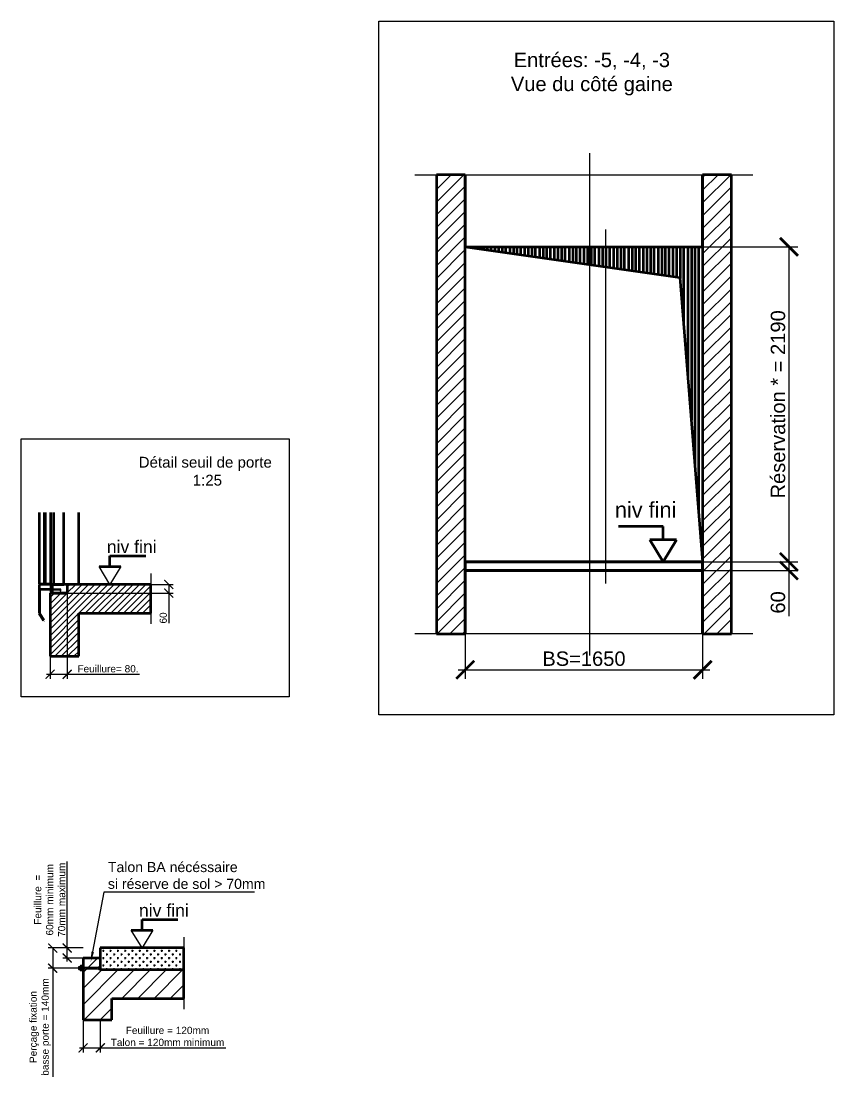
# Model space of a CAD drawing. Header units: millimetres. Extents: x -113 to 79205, y -11371 to 28902.
# Drawn here: x 3926 to 9577, y -2767 to 4571 of the extents above; entities that cross this region are included whole.
import ezdxf
from ezdxf.enums import TextEntityAlignment as Align

# ---------------------------------------------------------------- set-up
doc = ezdxf.new("R2010")
doc.units = ezdxf.units.MM
for name, pattern in [('AM_ISO02W050', [7.5, 6, -1.5]), ('AM_ISO08W050', [18, 12, -1.5, 3, -1.5]), ('DASH_CENTER', [36, 24, -3, 6, -3])]:
    doc.linetypes.add(name, pattern=pattern)
doc.layers.add('1', color=1, linetype='Continuous')
for name, color, linetype, lineweight in [('AM_0', 7, 'Continuous', 50), ('AM_5', 3, 'Continuous', 25), ('AM_8', 1, 'Continuous', 25), ('LDCar-AM_0', 7, 'Continuous', 50), ('LDCar-AM_3', 6, 'AM_ISO02W050', 25), ('LDCar-AM_4', 3, 'Continuous', 25), ('LDCar-AM_6', 2, 'Continuous', 35), ('LDCar-AM_7', 4, 'AM_ISO08W050', 25), ('LDShaft-AM_0', 7, 'Continuous', 50), ('LDShaft-AM_4', 3, 'Continuous', 25), ('LDShaft-AM_5', 3, 'Continuous', 25), ('LDShaft-AM_6', 2, 'Continuous', 35), ('LDShaft-AM_7', 4, 'AM_ISO08W050', 25), ('LDShaft-AM_8', 1, 'Continuous', 25)]:
    doc.layers.add(name, color=color, linetype=linetype, lineweight=lineweight)
doc.layers.add('AM_VIEWS', color=1, linetype='Continuous', lineweight=25, plot=False)
doc.styles.add('ACDINTS', font='arial.ttf', dxfattribs={"height": 0.2})
doc.styles.add('LD', font='ARIALUNI.TTF')
doc.dimstyles.new('LIFT', dxfattribs={"dimtxt": 2.5, "dimasz": 2.5, "dimexe": 1.25, "dimexo": 0, "dimgap": 0.5, "dimtad": 1, "dimdec": 0, "dimzin": 1, "dimdsep": 46, "dimtxsty": 'LD', "dimblk": 'ARCHTICK', "dimcen": 0, "dimdle": 1, "dimclrd": 3, "dimclre": 3, "dimclrt": 4, "dimadec": 0, "dimazin": 0, "dimtp": 0.1, "dimtm": 0.1, "dimtfac": 0.71, "dimtdec": 0, "dimtix": 1, "dimtmove": 0, "dimatfit": 3, "dimfxl": 1, "dimtolj": 1, "dimarcsym": 0})

# ---------------------------------------------------------------- blocks, each defined once
blk = doc.blocks.new('LD_20150423125455_00000017')
at = {"layer": 'LDShaft-AM_8'}
for p, q in [((1760, 743.5), (2116.5, 1100)), ((1760, 787.7), (2072.3, 1100)), ((1760, 831.9), (2028.1, 1100)), ((1760, 876.1), (1983.9, 1100)), ((1760, 920.3), (1879.7, 1040)), ((1760, 964.5), (1835.5, 1040)), ((1760, 1008.7), (1791.3, 1040)), ((1880, 1040.3), (1939.7, 1100)), ((1880, 1084.5), (1895.5, 1100)), ((1960.7, 900), (2160.7, 1100)), ((2004.9, 900), (2204.9, 1100)), ((2049, 900), (2249, 1100)), ((2093.2, 900), (2293.2, 1100)), ((2137.4, 900), (2337.4, 1100)), ((2181.6, 900), (2381.6, 1100)), ((2225.8, 900), (2425.8, 1100)), ((2270, 900), (2460, 1090)), ((2314.2, 900), (2460, 1045.8)), ((2358.4, 900), (2460, 1001.6)), ((2402.6, 900), (2460, 957.4)), ((1760, 699.3), (1960, 899.3)), ((2446.8, 900), (2460, 913.2)), ((1760, 655.1), (1960, 855.1)), ((1760, 611), (1960, 811)), ((1793.2, 600), (1960, 766.8)), ((1837.4, 600), (1960, 722.6)), ((1881.6, 600), (1960, 678.4)), ((1925.8, 600), (1960, 634.2))]:
    blk.add_line(p, q, dxfattribs=at)
blk = doc.blocks.new('LD_20150423125455_00000018')
at = {"layer": 'LDShaft-AM_0'}
for p, q in [((1960, 1100), (1960, 1600)), ((1800, 1040), (1760, 1040)), ((1760, 1040), (1760, 600)), ((1880, 1040), (1800, 1040)), ((1880, 1099.9999), (1880, 1040)), ((1960, 1099.9999), (1880, 1099.9999)), ((2460, 1099.9999), (1960, 1099.9999)), ((2460, 899.9999), (2460, 1099.9999)), ((1960, 600), (1960, 899.9999)), ((1960, 899.9999), (2460, 899.9999)), ((1760, 600), (1800, 600)), ((1800, 600), (1960, 600))]:
    blk.add_line(p, q, dxfattribs=at)
blk = doc.blocks.new('LD_20150423125455_00000019')
at = {"layer": 'LDShaft-AM_4'}
blk.add_line((700, 75), (700, -275.0001), dxfattribs=at)
blk = doc.blocks.new('LD_20150423125455_0000001A')
at = {"layer": 'LDShaft-AM_0'}
for p, q in [((-50, 500), (-50, 0)), ((20.5, 0), (20.5, 500)), ((-50, 0), (20.5, 0))]:
    blk.add_line(p, q, dxfattribs=at)
blk = doc.blocks.new('_ArchTick')
at = {"color": 0, "linetype": 'ByBlock', "const_width": 0.15}
blk.add_lwpolyline([(-0.5, -0.5), (0.5, 0.5)], dxfattribs=at)
blk = doc.blocks.new('*D74')
at = {"layer": 'AM_5', "color": 3, "lineweight": -2, "transparency": 16777216}
for p, q in [((4127.5, 656.2), (4127.5, 0)), ((4247.5, 656.2), (4247.5, 0)), ((4102.5, 31.2), (4247.5, 31.2)), ((4247.5, 31.2), (4749.9, 31.2))]:
    blk.add_line(p, q, dxfattribs=at)
at = {"layer": 'Defpoints', "color": 0, "transparency": 16777216}
for p in [(4127.5, 656.2), (4247.5, 656.2), (4247.5, 31.2)]:
    blk.add_point(p, dxfattribs=at)
at = {"layer": 'AM_5', "color": 3, "lineweight": -2, "transparency": 16777216, "xscale": 62.5, "yscale": 62.5, "zscale": 62.5, "rotation": 180}
blk.add_blockref('_ArchTick', (4127.5, 31.2), dxfattribs=at)
at = {"layer": 'AM_5', "color": 3, "lineweight": -2, "transparency": 16777216, "xscale": 62.5, "yscale": 62.5, "zscale": 62.5}
blk.add_blockref('_ArchTick', (4247.5, 31.2), dxfattribs=at)
at = {"layer": 'AM_5', "color": 4, "transparency": 16777216, "insert": (4530.7, 69.3), "char_height": 50, "attachment_point": 5, "style": 'LD'}
blk.add_mtext('\\A1;Feuillure= 80.', dxfattribs=at)
blk = doc.blocks.new('LD_20150423125455_0000001B')
at = {"layer": 'LDCar-AM_0'}
for p, q in [((-151, 500), (-151, 5)), ((-113, 5), (-113, 500)), ((-108, 500), (-108, 5)), ((-70, 5), (-70, 500)), ((-151, 5), (-113, 5)), ((-60, 0), (-150, 0)), ((-150, 0), (-150, -34)), ((-108, 5), (-70, 5)), ((-60, -34), (-60, 0)), ((-147, -34), (-150, -34)), ((-150, -34), (-150, -200)), ((-150, -34), (-60, -34)), ((-147, -200), (-147, -34)), ((-150, -200), (-147, -200)), ((-147.2, -200.2), (-149.8, -201.8)), ((-149.8, -201.8), (-119.8, -250.8)), ((-117.2, -249.2), (-147.2, -200.2)), ((-119.8, -250.8), (-117.2, -249.2))]:
    blk.add_line(p, q, dxfattribs=at)
at = {"layer": 'LDCar-AM_3'}
for p, q in [((-151, 500), (-151, 5)), ((-150, 500), (-150, 5)), ((-150, 5), (-150, 500)), ((-114, 500), (-114, 5)), ((-114, 5), (-114, 500)), ((-113, 5), (-113, 500)), ((-108, 500), (-108, 5)), ((-107, 500), (-107, 5)), ((-107, 5), (-107, 500)), ((-71, 500), (-71, 5)), ((-71, 5), (-71, 500)), ((-70, 5), (-70, 500)), ((-151, 5), (-150, 5)), ((-150, 5), (-114, 5)), ((-114, 5), (-113, 5)), ((-108, 5), (-107, 5)), ((-107, 5), (-71, 5)), ((-71, 5), (-70, 5))]:
    blk.add_line(p, q, dxfattribs=at)
at = {"layer": 'LDCar-AM_7'}
for p, q in [((-147, -34), (-147, -37)), ((-1, -34), (-147, -34)), ((-147, -37), (-4, -37)), ((-4, -37), (-4, -46)), ((-4, -46), (-1, -46)), ((-1, -46), (-1, -34))]:
    blk.add_line(p, q, dxfattribs=at)
blk = doc.blocks.new('*D76')
at = {"layer": 'LDShaft-AM_5', "color": 3, "transparency": 16777216}
for p, q in [((4202.5, 656.2), (4983.7, 656.2)), ((4202.5, 596.2), (4983.7, 596.2)), ((4952.5, 656.2), (4952.5, 596.2)), ((4952.5, 596.2), (4952.5, 387.1))]:
    blk.add_line(p, q, dxfattribs=at)
for p in [(4202.7, 656.2), (4202.7, 596.2)]:
    blk.add_point(p, dxfattribs=at)
at = {"layer": 'LDShaft-AM_5', "color": 3, "transparency": 16777216, "xscale": 62.5, "yscale": 62.5, "zscale": 62.5}
for p, rotation in [((4952.5, 656.2), 270), ((4952.5, 596.2), 90)]:
    blk.add_blockref('_ArchTick', p, dxfattribs=dict(at, rotation=rotation))
at = {"layer": 'LDShaft-AM_5', "color": 4, "transparency": 16777216, "insert": (4940, 422.9), "char_height": 50, "attachment_point": 8, "rotation": 90, "style": 'LD'}
blk.add_mtext('60', dxfattribs=at)
blk = doc.blocks.new('LD_20150423125455_0000001C')
at = {"layer": 'LDShaft-AM_0'}
for p, q in [((700, 0), (15, 0)), ((15, 0), (15, -60)), ((15, -60), (120, -60))]:
    blk.add_line(p, q, dxfattribs=at)
blk = doc.blocks.new('LD_20150423125455_0000001D')
at = {"layer": 'LDCar-AM_4'}
blk.add_line((2000, 600), (-350, 600), dxfattribs=at)
blk = doc.blocks.new('LD_20150423125455_0000001E')
at = {"layer": 'LDCar-AM_4'}
blk.add_line((-350, 3790), (2000, 3790), dxfattribs=at)
blk = doc.blocks.new('LD_20150423125455_0000001F')
at = {"layer": 'LDShaft-AM_8'}
for p, q in [((-200, 3600.7), (-10.7, 3790)), ((-200, 3689.1), (-99.1, 3790)), ((-200, 3777.5), (-187.5, 3790)), ((1650, 3594.5), (1845.5, 3790)), ((1650, 3682.9), (1757.1, 3790)), ((1650, 3771.3), (1668.7, 3790)), ((-200, 3512.3), (0, 3712.3)), ((1650, 3506.2), (1850, 3706.2)), ((-200, 3423.9), (0, 3623.9)), ((1650, 3417.8), (1850, 3617.8)), ((-200, 3335.5), (0, 3535.5)), ((1650, 3329.4), (1850, 3529.4)), ((-200, 3247.1), (0, 3447.1)), ((1650, 3241), (1850, 3441)), ((-200, 3158.8), (0, 3358.8)), ((1650, 3152.6), (1850, 3352.6)), ((-200, 3070.4), (0, 3270.4)), ((1650, 3064.2), (1850, 3264.2)), ((-200, 2982), (0, 3182)), ((1650, 2975.8), (1850, 3175.8)), ((-200, 2893.6), (0, 3093.6)), ((1650, 2887.4), (1850, 3087.4)), ((-200, 2805.2), (0, 3005.2)), ((1650, 2799), (1850, 2999)), ((-200, 2716.8), (0, 2916.8)), ((1650, 2710.7), (1850, 2910.7)), ((-200, 2628.4), (0, 2828.4)), ((1650, 2622.3), (1850, 2822.3)), ((-200, 2540), (0, 2740)), ((1650, 2533.9), (1850, 2733.9)), ((-200, 2451.7), (0, 2651.7)), ((1650, 2445.5), (1850, 2645.5)), ((-200, 2363.3), (0, 2563.3)), ((1650, 2357.1), (1850, 2557.1)), ((-200, 2274.9), (0, 2474.9)), ((1650, 2268.7), (1850, 2468.7)), ((-200, 2186.5), (0, 2386.5)), ((1650, 2180.3), (1850, 2380.3)), ((-200, 2098.1), (0, 2298.1)), ((1650, 2091.9), (1850, 2291.9)), ((-200, 2009.7), (0, 2209.7)), ((1650, 2003.6), (1850, 2203.6)), ((-200, 1921.3), (0, 2121.3)), ((1650, 1915.2), (1850, 2115.2)), ((-200, 1832.9), (0, 2032.9)), ((1650, 1826.8), (1850, 2026.8)), ((-200, 1744.5), (0, 1944.5)), ((1650, 1738.4), (1850, 1938.4)), ((-200, 1656.2), (0, 1856.2)), ((1650, 1650), (1850, 1850)), ((1650, 1650), (1850, 1850)), ((-200, 1567.8), (0, 1767.8)), ((1650, 1561.6), (1850, 1761.6)), ((-200, 1479.4), (0, 1679.4)), ((1650, 1473.2), (1850, 1673.2)), ((-200, 1391), (0, 1591)), ((1650, 1384.8), (1850, 1584.8)), ((-200, 1302.6), (0, 1502.6)), ((1650, 1296.4), (1850, 1496.4)), ((-200, 1214.2), (0, 1414.2)), ((1650, 1208.1), (1850, 1408.1)), ((-200, 1125.8), (0, 1325.8)), ((1650, 1119.7), (1850, 1319.7)), ((-200, 1037.4), (0, 1237.4)), ((1650, 1031.3), (1850, 1231.3)), ((-200, 949), (0, 1149)), ((1650, 942.9), (1850, 1142.9)), ((-200, 860.7), (0, 1060.7)), ((1650, 854.5), (1850, 1054.5)), ((-200, 772.3), (0, 972.3)), ((1650, 766.1), (1850, 966.1)), ((-200, 683.9), (0, 883.9)), ((1650, 677.7), (1850, 877.7)), ((-195.5, 600), (0, 795.5)), ((1660.7, 600), (1850, 789.3)), ((-107.1, 600), (0, 707.1)), ((1749, 600), (1850, 701)), ((-18.7, 600), (0, 618.7)), ((1837.4, 600), (1850, 612.6))]:
    blk.add_line(p, q, dxfattribs=at)
blk = doc.blocks.new('LD_20150423125455_00000020')
at = {"layer": 'LDShaft-AM_0'}
for p, q in [((0, 3790), (-200, 3790)), ((-200, 3790), (-200, 600)), ((0, 3790), (0, 3290)), ((0, 600), (0, 3790)), ((1650, 3290), (1650, 3790)), ((1850, 3790), (1650, 3790)), ((1650, 3790), (1650, 600)), ((1850, 600), (1850, 3790)), ((0, 3290), (1650, 3290)), ((0, 1099.9999), (0, 1040)), ((1650, 1099.9999), (0, 1099.9999)), ((0, 1040), (0, 600)), ((1650, 1040), (0, 1040)), ((0, 1040), (1650, 1040)), ((1650, 1040), (1650, 1099.9999)), ((1650, 600), (1650, 1040)), ((-200, 600), (0, 600)), ((1650, 600), (1850, 600))]:
    blk.add_line(p, q, dxfattribs=at)
blk = doc.blocks.new('LD_20150423125455_00000021')
at = {"layer": 'LDShaft-AM_7'}
for p, q in [((-783, -650), (-783, 2840)), ((-673, -150), (-673, 2310))]:
    blk.add_line(p, q, dxfattribs=at)
blk = doc.blocks.new('*D83')
at = {"layer": 'AM_5', "color": 3, "transparency": 16777216}
for p, q in [((8664.1, 3002.5), (9326.6, 3002.5)), ((9264.1, 3002.5), (9264.1, 812.5)), ((8664.1, 812.5), (9326.6, 812.5))]:
    blk.add_line(p, q, dxfattribs=at)
for p in [(8664.6, 3002.5), (8664.6, 812.5)]:
    blk.add_point(p, dxfattribs=at)
at = {"layer": 'AM_5', "color": 3, "transparency": 16777216, "xscale": 125, "yscale": 125, "zscale": 125}
for p, rotation in [((9264.1, 3002.5), 90), ((9264.1, 812.5), 270)]:
    blk.add_blockref('_ArchTick', p, dxfattribs=dict(at, rotation=rotation))
at = {"layer": 'AM_5', "color": 4, "transparency": 16777216, "insert": (9239.1, 1907.5), "char_height": 100, "attachment_point": 8, "rotation": 90, "style": 'LD'}
blk.add_mtext('Réservation * = 2190', dxfattribs=at)
blk = doc.blocks.new('*D84')
at = {"layer": 'Defpoints', "color": 0, "transparency": 16777216}
for p in [(7014.1, 812.5), (8664.1, 812.5), (8664.1, 62.5)]:
    blk.add_point(p, dxfattribs=at)
at = {"layer": 'LDShaft-AM_5', "color": 3, "lineweight": -2, "transparency": 16777216}
for p, q in [((7014.1, 812.5), (7014.1, 0)), ((8664.1, 812.5), (8664.1, 0)), ((6964.1, 62.5), (8714.1, 62.5))]:
    blk.add_line(p, q, dxfattribs=at)
at = {"layer": 'LDShaft-AM_5', "color": 3, "lineweight": -2, "transparency": 16777216, "xscale": 125, "yscale": 125, "zscale": 125, "rotation": 180}
blk.add_blockref('_ArchTick', (7014.1, 62.5), dxfattribs=at)
at = {"layer": 'LDShaft-AM_5', "color": 3, "lineweight": -2, "transparency": 16777216, "xscale": 125, "yscale": 125, "zscale": 125}
blk.add_blockref('_ArchTick', (8664.1, 62.5), dxfattribs=at)
at = {"layer": 'LDShaft-AM_5', "color": 4, "transparency": 16777216, "insert": (7839.1, 139.2), "char_height": 100, "attachment_point": 5, "style": 'LD'}
blk.add_mtext('\\A1;BS=1650', dxfattribs=at)
blk = doc.blocks.new('LD_HOLE')
for p, q in [((-0.5, 0.5), (0.4046, 0.403)), ((-0.4375, 0.5), (-0.4375, 0.4933)), ((-0.4225, 0.5), (-0.4225, 0.4917)), ((-0.4075, 0.5), (-0.4075, 0.4901)), ((-0.3925, 0.5), (-0.3925, 0.4878)), ((-0.375, 0.5), (-0.375, 0.4866)), ((-0.36, 0.5), (-0.36, 0.485)), ((-0.345, 0.5), (-0.345, 0.4834)), ((-0.33, 0.5), (-0.33, 0.4818)), ((-0.3125, 0.5), (-0.3125, 0.4799)), ((-0.2975, 0.5), (-0.2975, 0.4783)), ((-0.2825, 0.5), (-0.2825, 0.4767)), ((-0.2675, 0.5), (-0.2675, 0.4751)), ((-0.25, 0.5), (-0.25, 0.4732)), ((-0.235, 0.5), (-0.235, 0.4716)), ((-0.22, 0.5), (-0.22, 0.47)), ((-0.205, 0.5), (-0.205, 0.4684)), ((-0.1875, 0.5), (-0.1875, 0.4665)), ((-0.1725, 0.5), (-0.1725, 0.4649)), ((-0.1575, 0.5), (-0.1575, 0.4633)), ((-0.1425, 0.5), (-0.1425, 0.4617)), ((-0.125, 0.5), (-0.125, 0.4598)), ((-0.11, 0.5), (-0.11, 0.4582)), ((-0.095, 0.5), (-0.095, 0.4566)), ((-0.08, 0.5), (-0.08, 0.455)), ((-0.0625, 0.5), (-0.0625, 0.4531)), ((-0.0475, 0.5), (-0.0475, 0.4515)), ((-0.0325, 0.5), (-0.0325, 0.4499)), ((-0.0175, 0.5), (-0.0175, 0.4483)), ((0, 0.5), (0, 0.4464)), ((0.015, 0.5), (0.015, 0.4448)), ((0.03, 0.5), (0.03, 0.4432)), ((0.045, 0.5), (0.045, 0.4416)), ((0.0625, 0.5), (0.0625, 0.4397)), ((0.0775, 0.5), (0.0775, 0.4381)), ((0.0925, 0.5), (0.0925, 0.4365)), ((0.1075, 0.5), (0.1075, 0.4349)), ((0.125, 0.5), (0.125, 0.433)), ((0.14, 0.5), (0.14, 0.4314)), ((0.155, 0.5), (0.155, 0.4298)), ((0.17, 0.5), (0.17, 0.4282)), ((0.1875, 0.5), (0.1875, 0.4263)), ((0.2025, 0.5), (0.2025, 0.4247)), ((0.2175, 0.5), (0.2175, 0.4231)), ((0.2325, 0.5), (0.2325, 0.4214)), ((0.25, 0.5), (0.25, 0.4196)), ((0.265, 0.5), (0.265, 0.418)), ((0.28, 0.5), (0.28, 0.4164)), ((0.295, 0.5), (0.295, 0.4147)), ((0.3125, 0.5), (0.3125, 0.4129)), ((0.3275, 0.5), (0.3275, 0.4113)), ((0.3425, 0.5), (0.3425, 0.4097)), ((0.3575, 0.5), (0.3575, 0.408)), ((0.375, 0.5), (0.375, 0.4062)), ((0.39, 0.5), (0.39, 0.4046)), ((0.405, 0.5), (0.405, 0.3989)), ((0.42, 0.5), (0.42, 0.257)), ((0.4375, 0.5), (0.4375, 0.0914)), ((0.4525, 0.5), (0.4525, -0.0505)), ((0.4675, 0.5), (0.4675, -0.1925)), ((0.4825, 0.5), (0.4825, -0.3344)), ((0.4046, 0.403), (0.5, -0.5))]:
    blk.add_line(p, q)
blk = doc.blocks.new('LD_20150423125455_00000022')
at = {"layer": 'LDCar-AM_0', "xscale": 1650, "yscale": 2190, "zscale": 1650}
blk.add_blockref('LD_HOLE', (0, 0), dxfattribs=at)
blk = doc.blocks.new('LD_20150423125455_00000023')
at = {"layer": 'LDShaft-AM_0'}
for p, q in [((0, 0), (-1650, 0)), ((-1650, 0), (-1650, -0.0001)), ((0, -0.0001), (0, 0)), ((-1650, -0.0001), (0, -0.0001))]:
    blk.add_line(p, q, dxfattribs=at)
blk = doc.blocks.new('LD_20150423125455_00000024')
at = {"layer": 'LDShaft-AM_7'}
blk.add_line((-783, -3720), (-783, -230), dxfattribs=at)
blk = doc.blocks.new('LD_ENTRY_FLOOR_L')
for p, q in [((-150, 250), (0, 0)), ((0, 0), (150, 250))]:
    blk.add_line(p, q)
at = {"layer": 'AM_0'}
for p, q in [((0, 398), (-500, 398)), ((0, 250), (0, 398)), ((150, 250), (-150, 250))]:
    blk.add_line(p, q, dxfattribs=at)
blk = doc.blocks.new('*D593')
at = {"layer": 'Defpoints', "color": 0, "transparency": 16777216}
for p in [(8938.6, 812.5), (9264.1, 812.5), (8645.4, 752.5)]:
    blk.add_point(p, dxfattribs=at)
at = {"layer": 'LDShaft-AM_5', "color": 3, "lineweight": -2, "transparency": 16777216}
for p, q in [((8938.6, 812.5), (9326.6, 812.5)), ((9264.1, 812.5), (9264.1, 702.5)), ((8645.4, 752.5), (9326.6, 752.5)), ((9264.1, 752.5), (9264.1, 434.3))]:
    blk.add_line(p, q, dxfattribs=at)
at = {"layer": 'LDShaft-AM_5', "color": 3, "lineweight": -2, "transparency": 16777216, "xscale": 125, "yscale": 125, "zscale": 125}
for p, rotation in [((9264.1, 812.5), 90), ((9264.1, 752.5), 270)]:
    blk.add_blockref('_ArchTick', p, dxfattribs=dict(at, rotation=rotation))
at = {"layer": 'LDShaft-AM_5', "color": 4, "transparency": 16777216, "insert": (9188, 530.9), "char_height": 100, "attachment_point": 5, "rotation": 90, "style": 'LD'}
blk.add_mtext('\\A1;60', dxfattribs=at)
blk = doc.blocks.new('_NONE')

msp = doc.modelspace()

# ---------------------------------------------------------------- linework, layer by layer
for p, q in [((4543.6, 656.2), (4468.6, 781.2)), ((4618.6, 781.2), (4543.6, 656.2)), ((4767.1, -1871), (4692.1, -1746)), ((4842.1, -1746), (4767.1, -1871))]:
    msp.add_line(p, q)
at = {"layer": '1', "linetype": 'DASH_CENTER'}
msp.add_line((4483.2, -2011), (4320, -2011), dxfattribs=at)
at = {"layer": '1'}
for p, q in [((4327.2, -2002), (4326.3, -2002.9)), ((4327.2, -2002), (4326.3, -2002.9)), ((4338, -2002.9), (4326.3, -2002.9)), ((4326.3, -2002.9), (4326.3, -2019.1)), ((4338, -2002.9), (4326.3, -2002.9)), ((4326.3, -2002.9), (4326.3, -2019.1)), ((4338, -2019.1), (4326.3, -2019.1)), ((4326.3, -2019.1), (4327.2, -2020)), ((4338, -2019.1), (4326.3, -2019.1)), ((4326.3, -2019.1), (4327.2, -2020)), ((4327.2, -2002), (4327.2, -2020)), ((4338, -2002), (4327.2, -2002)), ((4327.2, -2002), (4327.2, -2020)), ((4338, -2002), (4327.2, -2002)), ((4327.2, -2020), (4338, -2020)), ((4327.2, -2020), (4338, -2020)), ((4338, -1997.7), (4338, -2002)), ((4338, -1997.7), (4338, -2002)), ((4338, -2002), (4338, -2002.9)), ((4338, -2002), (4338, -2002.9)), ((4338, -2002.9), (4338, -2019.1)), ((4338, -2002.9), (4338, -2019.1)), ((4338, -2019.1), (4338, -2020)), ((4338, -2019.1), (4338, -2020)), ((4338, -2020), (4338, -2024.3)), ((4338, -2020), (4338, -2024.3)), ((4351.1, -1993.3), (4339.3, -1993.3)), ((4351.1, -1993.3), (4339.3, -1993.3)), ((4351.1, -2002.1), (4339.3, -2002.1)), ((4351.1, -2002.1), (4339.3, -2002.1)), ((4351.1, -2019.8), (4339.3, -2019.8)), ((4351.1, -2019.8), (4339.3, -2019.8)), ((4351.1, -2028.7), (4339.3, -2028.7)), ((4351.1, -2028.7), (4339.3, -2028.7)), ((4352.3, -1991.2), (4352.3, -2030.7)), ((4355.9, -1991.2), (4352.3, -1991.2)), ((4352.3, -1991.2), (4352.3, -2030.7)), ((4355.9, -1991.2), (4352.3, -1991.2)), ((4352.3, -2024.3), (4352.3, -1997.7)), ((4352.3, -2024.3), (4352.3, -1997.7)), ((4352.3, -2030.7), (4355.9, -2030.7)), ((4352.3, -2030.7), (4355.9, -2030.7)), ((4355.9, -2011), (4355.9, -1991.2)), ((4355.9, -2011), (4355.9, -1991.2)), ((4355.9, -2005), (4464.4, -2005)), ((4355.9, -2030.7), (4355.9, -2011)), ((4355.9, -2030.7), (4355.9, -2011)), ((4355.9, -2017), (4464.4, -2017)), ((4465.1, -2016.2), (4465.1, -2005.8)), ((4468.2, -1999), (4465.4, -2004.4)), ((4468.2, -2022.9), (4465.4, -2017.6)), ((4471.1, -1997.9), (4468.2, -1997.9)), ((4468.2, -1997.9), (4468.2, -2024)), ((4471.1, -2024), (4468.2, -2024)), ((4470.7, -2004.9), (4468.6, -2004.9)), ((4470.7, -2017.1), (4468.6, -2017.1)), ((4471.1, -1997.9), (4471.1, -2024))]:
    msp.add_line(p, q, dxfattribs=at)
for centre, radius, start, end in [((4346.3, -1997.7), 8.36, 148.06295, 211.93705), ((4346.3, -1997.7), 8.36, 148.06295, 211.93705), ((4369.6, -2011), 31.6, 163.73976, 196.26024), ((4369.6, -2011), 31.6, 163.73976, 196.26024), ((4346.4, -2024.3), 8.41, 148.15533, 211.84467), ((4346.4, -2024.3), 8.41, 148.15533, 211.84467), ((4344, -1997.7), 8.36, 328.06295, 31.93705), ((4344, -1997.7), 8.36, 328.06295, 31.93705), ((4320.7, -2011), 31.6, 343.73976, 16.26024), ((4320.7, -2011), 31.6, 343.73976, 16.26024), ((4343.9, -2024.3), 8.41, 328.15533, 31.84467), ((4343.9, -2024.3), 8.41, 328.15533, 31.84467), ((4464.4, -2003.8), 1.2, 270, 332.30053), ((4464.4, -2018.2), 1.2, 27.69947, 90)]:
    msp.add_arc(centre, radius, start, end, dxfattribs=at)
msp.add_point((4355.9, -2011), dxfattribs=at)
at = {"layer": 'AM_0'}
for p, q in [((4543.6, 855.1), (4793.6, 855.1)), ((4543.6, 781.2), (4543.6, 855.1)), ((4468.6, 781.2), (4618.6, 781.2)), ((4767.1, -1672.2), (5017.1, -1672.2)), ((4767.1, -1746), (4767.1, -1672.2)), ((4692.1, -1746), (4842.1, -1746)), ((4477.1, -1941), (4477.1, -2021)), ((4477.1, -2021), (5057.1, -2021)), ((4557.1, -2221), (5057.1, -2221))]:
    msp.add_line(p, q, dxfattribs=at)
at = {"layer": 'AM_5', "color": 3}
for p, q in [((4502.4, -1482.3), (4423.7, -1898.6)), ((4526.1, -1482.3), (4502.4, -1482.3)), ((5549.9, -1482.3), (4526.1, -1482.3)), ((4357, -1871), (4114.8, -1871)), ((4146, -1871), (4146, -2036)), ((4320, -2011), (4114.8, -2011)), ((4146, -2011), (4146, -2766.9)), ((4357.1, -2371), (4357.1, -2596.8)), ((4477.1, -2371), (4477.1, -2596.8)), ((4332.1, -2565.6), (4477.1, -2565.6)), ((4477.1, -2565.6), (5348.6, -2565.6))]:
    msp.add_line(p, q, dxfattribs=at)
at = {"layer": 'AM_5', "color": 3, "linetype": 'Continuous'}
msp.add_trace([(4414.7, -1896.9), (4432.8, -1900.3), (4410.7, -1967.4)], dxfattribs=at)
at = {"layer": 'AM_8'}
for p, q in [((4504.4, -1890.7), (4491.7, -1890.7)), ((4498.1, -1897.1), (4498.1, -1884.4)), ((4523.5, -1871.7), (4523.5, -1871)), ((4555.2, -1890.7), (4542.5, -1890.7)), ((4548.9, -1897.1), (4548.9, -1884.4)), ((4574.3, -1871.7), (4574.3, -1871)), ((4606, -1890.7), (4593.3, -1890.7)), ((4599.7, -1897.1), (4599.7, -1884.4)), ((4625.1, -1871.7), (4625.1, -1871)), ((4656.8, -1890.7), (4644.1, -1890.7)), ((4650.5, -1897.1), (4650.5, -1884.4)), ((4675.9, -1871.7), (4675.9, -1871)), ((4707.6, -1890.7), (4694.9, -1890.7)), ((4701.3, -1897.1), (4701.3, -1884.4)), ((4726.7, -1871.7), (4726.7, -1871)), ((4758.4, -1890.7), (4745.7, -1890.7)), ((4752.1, -1897.1), (4752.1, -1884.4)), ((4777.5, -1871.7), (4777.5, -1871)), ((4809.2, -1890.7), (4796.5, -1890.7)), ((4802.9, -1897.1), (4802.9, -1884.4)), ((4828.3, -1871.7), (4828.3, -1871)), ((4860, -1890.7), (4847.3, -1890.7)), ((4853.7, -1897.1), (4853.7, -1884.4)), ((4879.1, -1871.7), (4879.1, -1871)), ((4910.8, -1890.7), (4898.1, -1890.7)), ((4904.5, -1897.1), (4904.5, -1884.4)), ((4929.9, -1871.7), (4929.9, -1871)), ((4961.6, -1890.7), (4948.9, -1890.7)), ((4955.3, -1897.1), (4955.3, -1884.4)), ((4980.7, -1871.7), (4980.7, -1871)), ((5012.4, -1890.7), (4999.7, -1890.7)), ((5006.1, -1897.1), (5006.1, -1884.4)), ((5031.5, -1871.7), (5031.5, -1871)), ((5057.1, -1890.7), (5050.5, -1890.7)), ((5056.9, -1897.1), (5056.9, -1884.4)), ((4357.1, -2040.8), (4457, -1941)), ((4479, -1916.1), (4477.1, -1916.1)), ((4479, -1966.9), (4477.1, -1966.9)), ((4504.4, -1941.5), (4491.7, -1941.5)), ((4498.1, -1947.9), (4498.1, -1935.2)), ((4529.8, -1916.1), (4517.1, -1916.1)), ((4529.8, -1966.9), (4517.1, -1966.9)), ((4523.5, -1922.5), (4523.5, -1909.8)), ((4523.5, -1973.3), (4523.5, -1960.6)), ((4555.2, -1941.5), (4542.5, -1941.5)), ((4548.9, -1947.9), (4548.9, -1935.2)), ((4580.6, -1916.1), (4567.9, -1916.1)), ((4580.6, -1966.9), (4567.9, -1966.9)), ((4574.3, -1922.5), (4574.3, -1909.8)), ((4574.3, -1973.3), (4574.3, -1960.6)), ((4606, -1941.5), (4593.3, -1941.5)), ((4599.7, -1947.9), (4599.7, -1935.2)), ((4631.4, -1916.1), (4618.7, -1916.1)), ((4631.4, -1966.9), (4618.7, -1966.9)), ((4625.1, -1922.5), (4625.1, -1909.8)), ((4625.1, -1973.3), (4625.1, -1960.6)), ((4656.8, -1941.5), (4644.1, -1941.5)), ((4650.5, -1947.9), (4650.5, -1935.2)), ((4682.2, -1916.1), (4669.5, -1916.1)), ((4682.2, -1966.9), (4669.5, -1966.9)), ((4675.9, -1922.5), (4675.9, -1909.8)), ((4675.9, -1973.3), (4675.9, -1960.6)), ((4707.6, -1941.5), (4694.9, -1941.5)), ((4701.3, -1947.9), (4701.3, -1935.2)), ((4733, -1916.1), (4720.3, -1916.1)), ((4733, -1966.9), (4720.3, -1966.9)), ((4726.7, -1922.5), (4726.7, -1909.8)), ((4726.7, -1973.3), (4726.7, -1960.6)), ((4758.4, -1941.5), (4745.7, -1941.5)), ((4752.1, -1947.9), (4752.1, -1935.2)), ((4783.8, -1916.1), (4771.1, -1916.1)), ((4783.8, -1966.9), (4771.1, -1966.9)), ((4777.5, -1922.5), (4777.5, -1909.8)), ((4777.5, -1973.3), (4777.5, -1960.6)), ((4809.2, -1941.5), (4796.5, -1941.5)), ((4802.9, -1947.9), (4802.9, -1935.2)), ((4834.6, -1916.1), (4821.9, -1916.1)), ((4834.6, -1966.9), (4821.9, -1966.9)), ((4828.3, -1922.5), (4828.3, -1909.8)), ((4828.3, -1973.3), (4828.3, -1960.6)), ((4860, -1941.5), (4847.3, -1941.5)), ((4853.7, -1947.9), (4853.7, -1935.2)), ((4885.4, -1916.1), (4872.7, -1916.1)), ((4885.4, -1966.9), (4872.7, -1966.9)), ((4879.1, -1922.5), (4879.1, -1909.8)), ((4879.1, -1973.3), (4879.1, -1960.6)), ((4910.8, -1941.5), (4898.1, -1941.5)), ((4904.5, -1947.9), (4904.5, -1935.2)), ((4936.2, -1916.1), (4923.5, -1916.1)), ((4936.2, -1966.9), (4923.5, -1966.9)), ((4929.9, -1922.5), (4929.9, -1909.8)), ((4929.9, -1973.3), (4929.9, -1960.6)), ((4961.6, -1941.5), (4948.9, -1941.5)), ((4955.3, -1947.9), (4955.3, -1935.2)), ((4987, -1916.1), (4974.3, -1916.1)), ((4987, -1966.9), (4974.3, -1966.9)), ((4980.7, -1922.5), (4980.7, -1909.8)), ((4980.7, -1973.3), (4980.7, -1960.6)), ((5012.4, -1941.5), (4999.7, -1941.5)), ((5006.1, -1947.9), (5006.1, -1935.2)), ((5037.8, -1916.1), (5025.1, -1916.1)), ((5037.8, -1966.9), (5025.1, -1966.9)), ((5031.5, -1922.5), (5031.5, -1909.8)), ((5031.5, -1973.3), (5031.5, -1960.6)), ((5057.1, -1941.5), (5050.5, -1941.5)), ((5056.9, -1947.9), (5056.9, -1935.2)), ((4357.1, -2153), (4489.2, -2021)), ((4357.1, -2265.3), (4601.5, -2021)), ((4363.7, -2371), (4713.7, -2021)), ((4479, -2017.7), (4477.1, -2017.7)), ((4504.4, -1992.3), (4491.7, -1992.3)), ((4498.1, -1998.7), (4498.1, -1986)), ((4529.8, -2017.7), (4517.1, -2017.7)), ((4523.5, -2021), (4523.5, -2011.4)), ((4555.2, -1992.3), (4542.5, -1992.3)), ((4548.9, -1998.7), (4548.9, -1986)), ((4580.6, -2017.7), (4567.9, -2017.7)), ((4574.3, -2021), (4574.3, -2011.4)), ((4606, -1992.3), (4593.3, -1992.3)), ((4599.7, -1998.7), (4599.7, -1986)), ((4631.4, -2017.7), (4618.7, -2017.7)), ((4625.1, -2021), (4625.1, -2011.4)), ((4626, -2221), (4826, -2021)), ((4656.8, -1992.3), (4644.1, -1992.3)), ((4650.5, -1998.7), (4650.5, -1986)), ((4682.2, -2017.7), (4669.5, -2017.7)), ((4675.9, -2021), (4675.9, -2011.4)), ((4707.6, -1992.3), (4694.9, -1992.3)), ((4701.3, -1998.7), (4701.3, -1986)), ((4733, -2017.7), (4720.3, -2017.7)), ((4726.7, -2021), (4726.7, -2011.4)), ((4738.2, -2221), (4938.2, -2021)), ((4758.4, -1992.3), (4745.7, -1992.3)), ((4752.1, -1998.7), (4752.1, -1986)), ((4783.8, -2017.7), (4771.1, -2017.7)), ((4777.5, -2021), (4777.5, -2011.4)), ((4809.2, -1992.3), (4796.5, -1992.3)), ((4802.9, -1998.7), (4802.9, -1986)), ((4834.6, -2017.7), (4821.9, -2017.7)), ((4828.3, -2021), (4828.3, -2011.4)), ((4860, -1992.3), (4847.3, -1992.3)), ((4850.5, -2221), (5050.5, -2021)), ((4853.7, -1998.7), (4853.7, -1986)), ((4885.4, -2017.7), (4872.7, -2017.7)), ((4879.1, -2021), (4879.1, -2011.4)), ((4910.8, -1992.3), (4898.1, -1992.3)), ((4904.5, -1998.7), (4904.5, -1986)), ((4936.2, -2017.7), (4923.5, -2017.7)), ((4929.9, -2021), (4929.9, -2011.4)), ((4961.6, -1992.3), (4948.9, -1992.3)), ((4955.3, -1998.7), (4955.3, -1986)), ((4987, -2017.7), (4974.3, -2017.7)), ((4980.7, -2021), (4980.7, -2011.4)), ((5012.4, -1992.3), (4999.7, -1992.3)), ((5006.1, -1998.7), (5006.1, -1986)), ((5037.8, -2017.7), (5025.1, -2017.7)), ((5031.5, -2021), (5031.5, -2011.4)), ((5057.1, -1992.3), (5050.5, -1992.3)), ((5056.9, -1998.7), (5056.9, -1986)), ((4962.7, -2221), (5057.1, -2126.6)), ((4476, -2371), (4557.1, -2289.8))]:
    msp.add_line(p, q, dxfattribs=at)
at = {"layer": 'AM_VIEWS'}
for points in [[(6414.1, 4571.2), (9576.6, 4571.2), (9576.6, -250), (6414.1, -250)], [(3926.5, 1666.8), (5789.1, 1666.8), (5789.1, -125), (3926.5, -125)]]:
    msp.add_lwpolyline(points, close=True, dxfattribs=at)
at = {"layer": 'LDShaft-AM_0'}
for p, q in [((5057.1, -1871), (4477.1, -1871)), ((4477.1, -1871), (4477.1, -1941)), ((5057.1, -2021), (5057.1, -1871)), ((4477.1, -1941), (4357.1, -1941)), ((4357.1, -1941), (4357.1, -2371)), ((5057.1, -2221), (5057.1, -2021)), ((4557.1, -2371), (4557.1, -2221)), ((4357.1, -2371), (4557.1, -2371))]:
    msp.add_line(p, q, dxfattribs=at)
at = {"layer": 'LDShaft-AM_4'}
for p, q in [((5057.1, -1796), (5057.1, -1871)), ((5057.1, -1871), (5057.1, -2021)), ((5057.1, -2021), (5057.1, -2296.7))]:
    msp.add_line(p, q, dxfattribs=at)
at = {"layer": 'LDShaft-AM_5', "color": 3}
for p, q in [((4246.8, -1871), (4246.8, -1269.1)), ((4357, -1871), (4215.6, -1871)), ((4246.8, -1966), (4246.8, -1871)), ((4357.1, -1941), (4215.6, -1941))]:
    msp.add_line(p, q, dxfattribs=at)

# ---------------------------------------------------------------- block references
at = {"layer": 'AM_5', "color": 3, "xscale": 62.5, "yscale": 62.5, "zscale": 62.5}
for p, rotation in [((4146, -1871), 90), ((4146, -2011), 270), ((4357.1, -2565.6), 180)]:
    msp.add_blockref('_ArchTick', p, dxfattribs=dict(at, rotation=rotation))
msp.add_blockref('_ArchTick', (4477.1, -2565.6), dxfattribs=at)
at = {"layer": 'LDCar-AM_0', "xscale": 0.617, "yscale": 0.617, "zscale": 0.617}
msp.add_blockref('LD_ENTRY_FLOOR_L', (8388.9, 812.5), dxfattribs=at)
at = {"layer": 'LDCar-AM_6'}
for name, p in [('LD_20150423125455_0000001E', (7014.1, -287.5)), ('LD_20150423125455_00000022', (7839.1, 1907.5)), ('LD_20150423125455_0000001B', (4202.5, 656.2)), ('LD_20150423125455_0000001D', (7014.1, -287.5))]:
    msp.add_blockref(name, p, dxfattribs=at)
at = {"layer": 'LDShaft-AM_5', "color": 3, "xscale": 62.5, "yscale": 62.5, "zscale": 62.5}
for p, rotation in [((4246.8, -1871), 90), ((4246.8, -1941), 270)]:
    msp.add_blockref('_ArchTick', p, dxfattribs=dict(at, rotation=rotation))
at = {"layer": 'LDShaft-AM_6'}
for name, p in [('LD_20150423125455_00000021', (8664.1, 812.5)), ('LD_20150423125455_00000024', (8664.1, 3882.5)), ('LD_20150423125455_0000001F', (7014.1, -287.5)), ('LD_20150423125455_00000020', (7014.1, -287.5)), ('LD_20150423125455_00000018', (2367.5, -443.8)), ('LD_20150423125455_0000001A', (4202.5, 656.2)), ('LD_20150423125455_00000023', (8664.1, 812.5)), ('LD_20150423125455_00000019', (4127.5, 656.2)), ('LD_20150423125455_00000017', (2367.5, -443.8)), ('LD_20150423125455_0000001C', (4127.5, 656.2))]:
    msp.add_blockref(name, p, dxfattribs=at)

# ---------------------------------------------------------------- texts
at = {"layer": 'AM_5', "color": 2, "insert": (4529.6, -1461.2), "char_height": 70, "attachment_point": 7, "style": 'ACDINTS'}
msp.add_mtext('Talon BA nécéssaire \\Psi réserve de sol > 70mm', dxfattribs=at)
at = {"layer": 'AM_5', "color": 4, "insert": (4059.3, -2420.2), "char_height": 50, "attachment_point": 5, "rotation": 90, "style": 'LD'}
msp.add_mtext('\\A1;Perçage fixation\\Pbasse porte = 140mm', dxfattribs=at)
at = {"layer": 'AM_5', "color": 4, "insert": (4944.1, -2485.7), "char_height": 50, "attachment_point": 5, "style": 'LD'}
msp.add_mtext('\\A1;Feuillure = 120mm\\PTalon = 120mm minimum', dxfattribs=at)
at = {"layer": 'LDCar-AM_0', "style": 'LD'}
for height, p in [(107.97, (8481.5, 1121)), (87.5, (4868.6, 874.2)), (87.5, (5092.1, -1653))]:
    msp.add_text('niv fini', height=height, dxfattribs=at).set_placement(p, align=Align.RIGHT)
at = {"layer": 'LDShaft-AM_0', "attachment_point": 8, "style": 'LD'}
for s, insert, char_height in [('\\fArial Unicode MS|b0|i0|u0;\\C256;Entrées: -5, -4, -3\\PVue du côté gaine', (7894.1, 4054.5), 100), ('\\fArial|b0|i0|u0;\\C256;Détail seuil de porte\\P 1:25', (5206.7, 1341.8), 75)]:
    msp.add_mtext(s, dxfattribs=dict(at, insert=insert, char_height=char_height))
at = {"layer": 'LDShaft-AM_5', "color": 4, "insert": (4125.3, -1535.8), "char_height": 50, "attachment_point": 5, "rotation": 90, "style": 'LD'}
msp.add_mtext('\\A1;Feuillure  = \\P60mm minimum\\P70mm maximum', dxfattribs=at)

# ---------------------------------------------------------------- dimensions: what is measured, and where the dimension line sits
at = {"layer": 'AM_5'}
dim = msp.add_linear_dim(base=(9264.1, 1907.5), p1=(8664.1, 812.5), p2=(8664.1, 3002.5), angle=90, text='Réservation * = <>', dimstyle='LIFT', override={"dimscale": 50, "dimtxt": 2, "dimtix": 1}, dxfattribs=at)
dim.commit()
dim.dimension.update_dxf_attribs({"geometry": '*D83', "text_midpoint": (9264.1, 1907.5)})
dim = msp.add_linear_dim(base=(4247.5, 31.2), p1=(4127.5, 656.2), p2=(4247.5, 656.2), text='Feuillure= 80.', dimstyle='LIFT', override={"dimscale": 25, "dimtxt": 2, "dimpost": '', "dimtix": 1}, dxfattribs=at)
dim.commit()
dim.dimension.update_dxf_attribs({"geometry": '*D74', "text_midpoint": (4530.7, 31.2), "dimtype": 160})
at = {"layer": 'LDShaft-AM_5'}
dim = msp.add_linear_dim(base=(9264.1, 812.5), p1=(8645.4, 752.5), p2=(8938.6, 812.5), angle=90, dimstyle='LIFT', override={"dimscale": 50, "dimtxt": 2, "dimjust": 1, "dimblk2": 'NONE', "dimtix": 0}, dxfattribs=at)
dim.commit()
dim.dimension.update_dxf_attribs({"geometry": '*D593', "text_midpoint": (9264.1, 530.9), "dimtype": 160})
dim = msp.add_linear_dim(base=(8664.1, 62.5), p1=(7014.1, 812.5), p2=(8664.1, 812.5), text='BS=<>', dimstyle='LIFT', override={"dimscale": 50, "dimtxt": 2, "dimpost": '', "dimtix": 1}, dxfattribs=at)
dim.commit()
dim.dimension.update_dxf_attribs({"geometry": '*D84', "text_midpoint": (7839.1, 139.2)})
dim = msp.add_linear_dim(base=(4952.5, 626.2), p1=(4202.5, 596.2), p2=(4202.5, 656.2), angle=90, dimstyle='LIFT', override={"dimscale": 25, "dimtxt": 2, "dimjust": 1, "dimtix": 0}, dxfattribs=at)
dim.commit()
dim.dimension.update_dxf_attribs({"geometry": '*D76', "text_midpoint": (4952.5, 626.2)})

doc.saveas('drawing.dxf')
